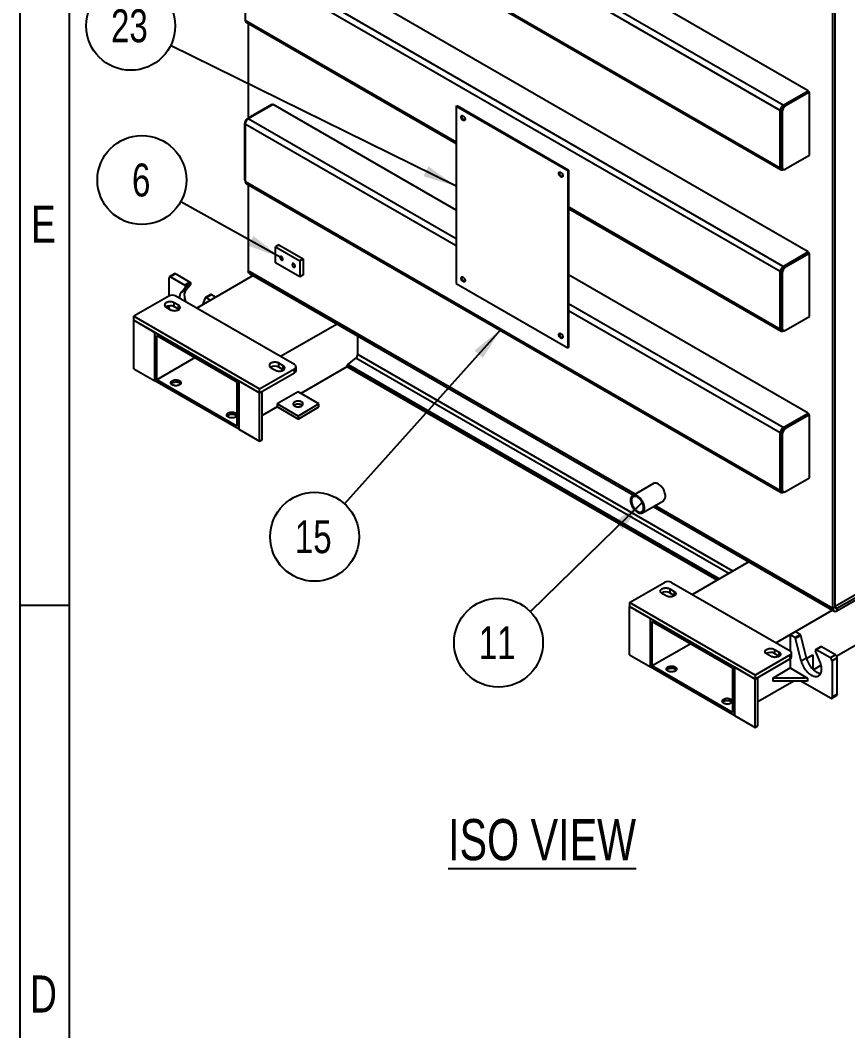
# Model space of a CAD drawing. Header units: inches. Extents: x 0 to 430, y 0 to 304.
# Drawn here: x 0 to 54.5, y 174.7 to 241.2 of the extents above; entities that cross this region are included whole.
import ezdxf

# ---------------------------------------------------------------- set-up
doc = ezdxf.new("R2010")
doc.units = ezdxf.units.IN
doc.header["$LTSCALE"] = 26
doc.header["$MEASUREMENT"] = 0
doc.layers.add('FORMAT', color=7, linetype='Continuous')
doc.styles.add('SLDTEXTSTYLE0', font='TXT', dxfattribs={"width": 0.75})
doc.dimstyles.new('SLDDIMSTYLE5', dxfattribs={"dimtxt": 0.18, "dimasz": 2.208984, "dimexe": 0, "dimexo": 0.0625, "dimgap": 0, "dimtad": 0, "dimtih": 1, "dimtoh": 1, "dimdec": 0, "dimrnd": 1e-09, "dimzin": 0, "dimdsep": 46, "dimtxsty": 'Standard', "dimsah": 1, "dimcen": 0.09, "dimadec": 0, "dimazin": 0, "dimtfac": 2.208984, "dimtdec": 0, "dimtofl": 0, "dimtmove": 0, "dimatfit": 3, "dimfxl": 0, "dimfrac": 2, "dimtolj": 1, "dimtzin": 0, "dimarcsym": 0})

# ---------------------------------------------------------------- blocks, each defined once
blk = doc.blocks.new('Drawing View43')
at = {"color": 7, "linetype": 'Continuous', "lineweight": 25}
for p, q in [((-4.666, 12.228), (-39.884, 32.559)), ((-6.504, 10.934), (-41.722, 31.265)), ((-6.303, 11.283), (-41.521, 31.614)), ((-41.722, 27.484), (-6.504, 7.153)), ((-41.663, 27.354), (-6.445, 7.022)), ((-3.028, -21.856), (-3.028, 25.281)), ((-2.885, -21.773), (-2.885, 25.364)), ((-4.666, 1.613), (-39.884, 21.944)), ((-6.504, 0.319), (-41.722, 20.65)), ((-41.722, 20.65), (-41.722, 16.869)), ((-6.303, 0.668), (-41.521, 20.999)), ((-41.722, 16.869), (-27.838, 8.854)), ((-41.663, 16.739), (-27.838, 8.757)), ((-41.521, 16.656), (-41.521, 10.433)), ((-6.303, 11.283), (-4.666, 12.228)), ((-4.666, 12.178), (-6.231, 11.274)), ((-4.579, 12.128), (-6.145, 11.225)), ((-4.666, 12.228), (-4.666, 12.178)), ((-4.579, 12.128), (-4.666, 12.178)), ((-4.579, 7.982), (-4.579, 12.128)), ((-39.97, 11.329), (-41.536, 10.425)), ((-39.884, 11.329), (-41.521, 10.384)), ((-39.927, 11.304), (-39.97, 11.329)), ((-27.838, 4.375), (-39.884, 11.329)), ((-27.838, 11.22), (-27.79, 11.247)), ((-27.838, 11.22), (-27.838, -0.457)), ((-27.838, 11.22), (-20.484, 6.974)), ((-27.79, 11.247), (-20.436, 7.002)), ((-6.449, 10.966), (-6.504, 10.934)), ((-6.504, 7.153), (-6.504, 10.934)), ((-6.375, 10.826), (-6.461, 10.876)), ((-6.461, 10.876), (-6.461, 7.26)), ((-6.375, 10.826), (-6.375, 7.211)), ((-6.303, 11.22), (-6.303, 11.283)), ((-6.145, 11.225), (-6.231, 11.274)), ((-41.765, 10.027), (-41.765, 6.411)), ((-41.722, 10.002), (-41.765, 10.027)), ((-41.722, 10.035), (-41.722, 6.254)), ((-27.838, 2.02), (-41.722, 10.035)), ((-41.493, 10.4), (-41.536, 10.425)), ((-27.838, 2.485), (-41.521, 10.384)), ((-6.145, 7.078), (-4.579, 7.982)), ((-20.436, 7.002), (-20.484, 6.974)), ((-20.484, 6.974), (-20.484, -4.702)), ((-20.436, 7.002), (-20.436, -4.674)), ((-6.449, 7.184), (-6.504, 7.153)), ((-6.375, 7.211), (-6.461, 7.26)), ((-6.394, 7.112), (-6.307, 7.062)), ((-6.303, 7.059), (-6.303, 7.037)), ((-6.279, 7.05), (-6.303, 7.037)), ((-41.722, 6.386), (-41.765, 6.411)), ((-41.722, 6.254), (-6.504, -14.077)), ((-41.663, 6.124), (-6.445, -14.208)), ((-41.521, 6.041), (-41.521, 0.365)), ((-20.436, 4.581), (-6.504, -3.462)), ((-20.436, 4.484), (-6.445, -3.593)), ((-39.51, 2.09), (-39.74, 1.958)), ((-39.51, 2.09), (-37.902, 1.162)), ((-39.74, 1.958), (-38.132, 1.029)), ((-39.74, 0.896), (-39.74, 1.958)), ((-6.303, 0.668), (-4.666, 1.613)), ((-4.666, 1.563), (-6.231, 0.659)), ((-4.579, 1.513), (-6.145, 0.609)), ((-4.666, 1.613), (-4.666, 1.563)), ((-4.579, 1.513), (-4.666, 1.563)), ((-4.579, -2.633), (-4.579, 1.513)), ((-38.132, -0.032), (-39.74, 0.896)), ((-37.902, 1.162), (-38.132, 1.029)), ((-38.132, 1.029), (-38.132, -0.032)), ((-37.902, 1.162), (-37.902, 0.1)), ((-6.303, 0.604), (-6.303, 0.668)), ((-46.371, 0.174), (-46.716, -0.025)), ((-46.29, 0.166), (-46.635, -0.033)), ((-46.29, 0.166), (-45.361, -0.37)), ((-41.197, 0.055), (-44.911, -2.089)), ((-16.059, -14.333), (-41.521, 0.365)), ((-41.446, 0.198), (-16.166, -14.395)), ((-37.902, 0.1), (-38.132, -0.032)), ((-4.666, -9.002), (-20.436, 0.102)), ((-6.449, 0.351), (-6.504, 0.319)), ((-6.504, -3.462), (-6.504, 0.319)), ((-6.375, 0.211), (-6.461, 0.261)), ((-6.461, 0.261), (-6.461, -3.355)), ((-6.375, 0.211), (-6.375, -3.404)), ((-6.145, 0.609), (-6.231, 0.659)), ((-46.749, -0.099), (-46.749, -1.293)), ((-46.635, -0.033), (-45.705, -0.569)), ((-45.361, -0.37), (-45.705, -0.569)), ((-45.312, -0.5), (-45.657, -0.699)), ((-45.606, -0.86), (-45.312, -0.5)), ((-27.838, -0.457), (-20.484, -4.702)), ((-46.749, -1.293), (-49.048, -2.62)), ((-38.476, -5.804), (-46.29, -1.293)), ((-45.951, -1.059), (-45.657, -0.699)), ((-45.606, -0.86), (-45.951, -1.059)), ((-43.991, -1.18), (-44.336, -1.379)), ((-44.295, -1.383), (-43.95, -1.184)), ((-43.95, -1.184), (-43.647, -1.359)), ((-46.749, -1.934), (-46.749, -2.122)), ((-46.117, -1.89), (-46.405, -1.724)), ((-46.405, -1.99), (-46.405, -1.724)), ((-46.117, -2.155), (-46.405, -1.99)), ((-46.117, -2.155), (-46.117, -1.89)), ((-44.509, -1.857), (-44.35, -1.397)), ((-44.295, -1.383), (-43.992, -1.558)), ((-43.647, -1.359), (-43.992, -1.558)), ((-6.303, -9.948), (-20.436, -1.789)), ((-49.048, -2.885), (-49.048, -2.62)), ((-49.048, -2.62), (-40.774, -7.396)), ((-46.922, -2.023), (-46.635, -2.188)), ((-46.092, -2.172), (-46.117, -2.155)), ((-6.504, -10.296), (-20.436, -2.253)), ((-6.145, -3.537), (-4.579, -2.633)), ((-49.048, -2.885), (-40.774, -7.661)), ((-49.048, -2.885), (-47.669, -3.681)), ((-49.048, -6.07), (-49.048, -2.885)), ((-35.682, -3.129), (-39.395, -5.273)), ((-47.669, -3.681), (-42.153, -6.865)), ((-47.669, -6.866), (-47.669, -3.681)), ((-47.669, -6.866), (-47.669, -3.681)), ((-47.554, -3.88), (-42.268, -6.931)), ((-47.554, -6.799), (-47.554, -3.88)), ((-34.316, -5.127), (-34.316, -3.918)), ((-6.449, -3.431), (-6.504, -3.462)), ((-6.375, -3.404), (-6.461, -3.355)), ((-6.394, -3.503), (-6.307, -3.553)), ((-6.303, -3.556), (-6.303, -3.578)), ((-6.279, -3.565), (-6.303, -3.578)), ((33.253, -4.195), (-2.774, -24.994)), ((-9.611, -19.388), (-34.316, -5.127)), ((-20.436, -4.674), (-20.484, -4.702)), ((-45.025, -5.34), (-47.554, -6.799)), ((-39.223, -5.87), (-39.51, -5.704)), ((-39.51, -5.969), (-39.51, -5.704)), ((-39.223, -6.135), (-39.51, -5.969)), ((-39.223, -6.135), (-39.223, -5.87)), ((-38.381, -6.202), (-38.381, -5.936)), ((-35.029, -5.937), (-38.074, -7.695)), ((-35.029, -5.937), (-35.029, -5.887)), ((-10.627, -19.975), (-35.029, -5.887)), ((-10.67, -19.999), (-35.029, -5.937)), ((-34.975, -5.783), (-34.442, -5.373)), ((-10.51, -19.907), (-34.975, -5.783)), ((-9.888, -19.548), (-34.442, -5.373)), ((-49.048, -6.07), (-47.669, -6.866)), ((-40.774, -7.396), (-38.476, -6.069)), ((-40.774, -7.661), (-38.476, -6.334)), ((-40.028, -6.003), (-39.74, -6.168)), ((-39.197, -6.152), (-39.223, -6.135)), ((-38.476, -6.334), (-38.476, -6.069)), ((-42.153, -10.05), (-47.669, -6.866)), ((-42.268, -9.85), (-47.554, -6.799)), ((-42.268, -6.931), (-42.268, -9.85)), ((-42.153, -6.865), (-42.153, -10.05)), ((-42.153, -10.05), (-42.153, -6.865)), ((-42.153, -6.865), (-40.774, -7.661)), ((-40.774, -7.661), (-40.774, -7.396)), ((-40.774, -7.661), (-40.602, -7.561)), ((-40.774, -10.846), (-40.774, -7.661)), ((-40.602, -10.746), (-40.602, -7.561)), ((-38.246, -7.595), (-39.625, -8.391)), ((-36.868, -8.391), (-38.246, -7.595)), ((-39.625, -8.59), (-40.602, -9.154)), ((-38.246, -9.187), (-39.625, -8.391)), ((-39.625, -8.391), (-39.625, -8.59)), ((-38.246, -9.386), (-39.625, -8.59)), ((-36.868, -8.391), (-38.246, -9.187)), ((-38.246, -9.386), (-36.868, -8.59)), ((-36.868, -8.59), (-36.868, -8.391)), ((-38.246, -9.187), (-38.246, -9.386)), ((-6.303, -9.948), (-4.666, -9.002)), ((-4.666, -9.052), (-6.231, -9.956)), ((-4.579, -9.102), (-6.145, -10.006)), ((-4.666, -9.002), (-4.666, -9.052)), ((-4.579, -9.102), (-4.666, -9.052)), ((-4.579, -13.248), (-4.579, -9.102)), ((-6.303, -10.011), (-6.303, -9.948)), ((-6.145, -10.006), (-6.231, -9.956)), ((-2.885, -21.707), (18.143, -9.568)), ((-2.77, -21.84), (18.746, -9.419)), ((-2.77, -22.006), (18.746, -9.585)), ((-42.153, -10.05), (-40.774, -10.846)), ((-6.449, -10.264), (-6.504, -10.296)), ((-6.504, -14.077), (-6.504, -10.296)), ((-6.375, -10.404), (-6.461, -10.354)), ((-6.461, -10.354), (-6.461, -13.97)), ((-6.375, -10.404), (-6.375, -14.019)), ((-40.774, -10.846), (-40.602, -10.746)), ((-6.145, -14.152), (-4.579, -13.248)), ((-14.844, -13.632), (-16.222, -14.428)), ((-6.449, -14.046), (-6.504, -14.077)), ((-6.375, -14.019), (-6.461, -13.97)), ((-6.394, -14.118), (-6.307, -14.168)), ((-6.303, -14.171), (-6.303, -14.194)), ((-6.279, -14.18), (-6.303, -14.194)), ((-15.573, -15.554), (-14.194, -14.758)), ((-14.866, -15.146), (-2.952, -22.024)), ((-3.028, -21.856), (-14.759, -15.084)), ((-8.564, -18.784), (-12.278, -20.928)), ((-16.415, -21.458), (-14.116, -20.132)), ((-13.772, -20.563), (-13.484, -20.729)), ((-13.772, -20.563), (-13.772, -20.828)), ((-13.657, -20.132), (-5.843, -24.642)), ((-14.002, -21.027), (-14.289, -20.861)), ((-13.772, -20.828), (-13.484, -20.994)), ((-13.484, -20.729), (-13.484, -20.994)), ((-13.484, -20.994), (-13.459, -21.011)), ((-16.415, -21.458), (-16.415, -21.724)), ((-8.141, -26.234), (-16.415, -21.458)), ((-8.141, -26.5), (-16.415, -21.724)), ((-16.415, -21.724), (-15.036, -22.52)), ((-16.415, -24.908), (-16.415, -21.724)), ((-2.885, -21.773), (-3.028, -21.856)), ((-2.77, -21.84), (-2.885, -21.773)), ((-2.77, -21.84), (-2.77, -22.006)), ((-15.036, -25.704), (-15.036, -22.52)), ((-15.036, -22.52), (-9.52, -25.704)), ((-15.036, -25.704), (-15.036, -22.52)), ((-3.049, -21.968), (-6.763, -24.112)), ((-14.921, -22.719), (-9.635, -25.77)), ((-14.921, -25.638), (-14.921, -22.719)), ((-5.499, -23.382), (-5.843, -23.581)), ((-5.843, -23.581), (-5.843, -24.642)), ((-5.54, -23.756), (-5.843, -23.581)), ((-5.54, -23.756), (-5.195, -23.557)), ((-5.195, -23.557), (-5.499, -23.382)), ((-5.141, -23.634), (-5.485, -23.833)), ((-5.118, -25.313), (-5.485, -23.833)), ((-4.774, -25.114), (-5.141, -23.634)), ((-12.392, -24.178), (-14.921, -25.638)), ((-6.877, -24.543), (-6.59, -24.709)), ((-6.877, -24.543), (-6.877, -24.808)), ((-3.826, -24.367), (-4.17, -24.566)), ((-3.785, -24.371), (-4.13, -24.57)), ((-3.201, -25.107), (-4.13, -24.57)), ((-2.856, -24.908), (-3.785, -24.371)), ((-16.415, -24.908), (-15.036, -25.704)), ((-5.843, -24.908), (-8.141, -26.234)), ((-5.843, -25.173), (-8.141, -26.5)), ((-7.107, -25.007), (-7.395, -24.841)), ((-6.877, -24.808), (-6.59, -24.974)), ((-6.59, -24.709), (-6.59, -24.974)), ((-6.59, -24.974), (-6.564, -24.991)), ((-5.843, -25.173), (-5.843, -24.908)), ((-5.843, -25.173), (-5.843, -25.77)), ((-5.748, -25.04), (-5.748, -24.775)), ((-4.774, -25.114), (-5.118, -25.313)), ((-4.765, -25.148), (-4.35, -24.908)), ((-4.35, -24.908), (-4.35, -25.857)), ((-3.884, -25.344), (-4.178, -24.644)), ((-2.856, -24.908), (-3.201, -25.107)), ((-2.741, -25.107), (-3.086, -25.306)), ((-2.741, -27.495), (-2.741, -25.107)), ((-9.52, -28.888), (-15.036, -25.704)), ((-9.635, -28.689), (-14.921, -25.638)), ((-9.635, -25.77), (-9.635, -28.689)), ((-9.52, -25.704), (-9.52, -28.888)), ((-9.52, -25.704), (-8.141, -26.5)), ((-9.52, -28.888), (-9.52, -25.704)), ((-6.992, -26.434), (-5.843, -25.77)), ((-5.843, -25.77), (-4.694, -26.434)), ((-3.805, -25.589), (-4.32, -25.886)), ((-3.086, -25.306), (-3.086, -27.694)), ((-8.141, -26.234), (-8.141, -26.5)), ((-8.141, -26.5), (-7.969, -26.4)), ((-8.141, -29.684), (-8.141, -26.5)), ((-7.969, -29.585), (-7.969, -26.4)), ((-4.694, -26.434), (-6.992, -26.434)), ((-6.992, -26.434), (-6.992, -26.633)), ((-4.694, -26.434), (-4.694, -26.633)), ((-5.613, -26.633), (-7.969, -27.993)), ((-4.694, -26.633), (-6.992, -26.633)), ((-3.201, -27.76), (-5.154, -26.633)), ((-3.119, -27.768), (-2.775, -27.569)), ((-2.741, -27.495), (-3.086, -27.694)), ((-9.52, -28.888), (-8.141, -29.684)), ((-8.141, -29.684), (-7.969, -29.585))]:
    blk.add_line(p, q, dxfattribs=at)
at = {"color": 7, "linetype": 'Continuous', "lineweight": 25, "flags": 128}
for points in [[(-27.379, 10.572), (-27.35, 10.552), (-27.323, 10.525), (-27.298, 10.493), (-27.278, 10.458), (-27.263, 10.421), (-27.253, 10.384), (-27.25, 10.349), (-27.253, 10.318), (-27.263, 10.292), (-27.278, 10.273), (-27.298, 10.261), (-27.323, 10.257), (-27.35, 10.262), (-27.379, 10.275), (-27.407, 10.295), (-27.434, 10.322), (-27.459, 10.354), (-27.479, 10.389), (-27.495, 10.426), (-27.504, 10.463), (-27.507, 10.498), (-27.504, 10.529), (-27.495, 10.555), (-27.479, 10.574), (-27.459, 10.586), (-27.434, 10.59), (-27.407, 10.585), (-27.379, 10.572)], [(-27.267, 10.285), (-27.275, 10.285), (-27.302, 10.29), (-27.331, 10.303), (-27.359, 10.323), (-27.386, 10.35), (-27.411, 10.381), (-27.431, 10.417), (-27.446, 10.454), (-27.456, 10.491), (-27.459, 10.526), (-27.456, 10.557), (-27.446, 10.583), (-27.442, 10.589)], [(-20.944, 6.858), (-20.915, 6.837), (-20.888, 6.811), (-20.864, 6.779), (-20.843, 6.743), (-20.828, 6.706), (-20.818, 6.67), (-20.815, 6.635), (-20.818, 6.603), (-20.828, 6.577), (-20.843, 6.558), (-20.864, 6.546), (-20.888, 6.543), (-20.915, 6.547), (-20.944, 6.56), (-20.973, 6.581), (-21, 6.607), (-21.024, 6.639), (-21.045, 6.674), (-21.06, 6.711), (-21.069, 6.748), (-21.073, 6.783), (-21.069, 6.814), (-21.06, 6.84), (-21.045, 6.86), (-21.024, 6.871), (-21, 6.875), (-20.973, 6.87), (-20.944, 6.858)], [(-20.832, 6.571), (-20.84, 6.571), (-20.867, 6.575), (-20.896, 6.588), (-20.924, 6.608), (-20.952, 6.635), (-20.976, 6.667), (-20.996, 6.702), (-21.012, 6.739), (-21.021, 6.776), (-21.025, 6.811), (-21.021, 6.842), (-21.012, 6.868), (-21.008, 6.875)], [(-6.504, 7.153), (-6.5, 7.11), (-6.489, 7.073), (-6.47, 7.043), (-6.445, 7.022), (-6.415, 7.011), (-6.38, 7.01), (-6.342, 7.018), (-6.303, 7.037)], [(-6.375, 7.211), (-6.371, 7.167), (-6.361, 7.128), (-6.344, 7.096), (-6.321, 7.071), (-6.293, 7.055), (-6.26, 7.047), (-6.224, 7.049), (-6.185, 7.059), (-6.145, 7.078)], [(-39.435, 1.251), (-39.432, 1.22), (-39.422, 1.187), (-39.407, 1.155), (-39.387, 1.126), (-39.363, 1.101), (-39.338, 1.083), (-39.313, 1.072), (-39.29, 1.07), (-39.27, 1.076), (-39.254, 1.09), (-39.244, 1.112), (-39.241, 1.139), (-39.244, 1.17), (-39.254, 1.202), (-39.27, 1.235), (-39.29, 1.264), (-39.313, 1.289), (-39.338, 1.307), (-39.363, 1.318), (-39.387, 1.32), (-39.407, 1.314), (-39.422, 1.299), (-39.432, 1.278), (-39.435, 1.251)], [(-38.631, 0.787), (-38.627, 0.756), (-38.618, 0.723), (-38.602, 0.691), (-38.582, 0.662), (-38.559, 0.637), (-38.534, 0.619), (-38.509, 0.608), (-38.485, 0.606), (-38.465, 0.612), (-38.45, 0.626), (-38.44, 0.648), (-38.437, 0.675), (-38.44, 0.705), (-38.45, 0.738), (-38.465, 0.77), (-38.485, 0.8), (-38.509, 0.824), (-38.534, 0.843), (-38.559, 0.853), (-38.582, 0.856), (-38.602, 0.849), (-38.618, 0.835), (-38.627, 0.814), (-38.631, 0.787)], [(-41.446, 0.198), (-41.446, 0.198), (-41.472, 0.218), (-41.493, 0.246), (-41.509, 0.28), (-41.518, 0.321), (-41.521, 0.365)], [(-27.379, -0.043), (-27.35, -0.063), (-27.323, -0.09), (-27.298, -0.122), (-27.278, -0.157), (-27.263, -0.194), (-27.253, -0.231), (-27.25, -0.266), (-27.253, -0.297), (-27.263, -0.323), (-27.278, -0.342), (-27.298, -0.354), (-27.323, -0.358), (-27.35, -0.353), (-27.379, -0.34), (-27.407, -0.32), (-27.434, -0.293), (-27.459, -0.261), (-27.479, -0.226), (-27.495, -0.189), (-27.504, -0.152), (-27.507, -0.117), (-27.504, -0.086), (-27.495, -0.06), (-27.479, -0.041), (-27.459, -0.029), (-27.434, -0.025), (-27.407, -0.03), (-27.379, -0.043)], [(-27.267, -0.33), (-27.275, -0.33), (-27.302, -0.325), (-27.331, -0.312), (-27.359, -0.292), (-27.386, -0.265), (-27.411, -0.234), (-27.431, -0.198), (-27.446, -0.161), (-27.456, -0.124), (-27.459, -0.089), (-27.456, -0.058), (-27.446, -0.032), (-27.442, -0.026)], [(-45.623, -1.678), (-45.632, -1.653), (-45.661, -1.567), (-45.684, -1.481), (-45.701, -1.397), (-45.711, -1.315), (-45.715, -1.236), (-45.713, -1.16), (-45.704, -1.089), (-45.689, -1.023), (-45.667, -0.962), (-45.64, -0.908), (-45.606, -0.86)], [(-46.405, -1.724), (-46.448, -1.703), (-46.497, -1.685), (-46.55, -1.673), (-46.606, -1.665), (-46.663, -1.662), (-46.72, -1.665), (-46.776, -1.673), (-46.829, -1.685), (-46.878, -1.703), (-46.922, -1.724), (-46.959, -1.749), (-46.989, -1.778), (-47.011, -1.808), (-47.024, -1.84), (-47.029, -1.873), (-47.024, -1.906), (-47.011, -1.939), (-46.989, -1.969), (-46.959, -1.997), (-46.922, -2.023)], [(-46.635, -2.188), (-46.591, -2.21), (-46.542, -2.227), (-46.489, -2.24), (-46.433, -2.248), (-46.376, -2.25), (-46.319, -2.248), (-46.263, -2.24), (-46.21, -2.227), (-46.161, -2.21), (-46.117, -2.188), (-46.08, -2.163), (-46.05, -2.135), (-46.028, -2.104), (-46.015, -2.072), (-46.01, -2.039), (-46.015, -2.006), (-46.028, -1.974), (-46.05, -1.943), (-46.08, -1.915), (-46.117, -1.89)], [(-44.295, -1.383), (-44.304, -1.379), (-44.313, -1.376), (-44.321, -1.375), (-44.329, -1.376), (-44.335, -1.379), (-44.341, -1.384), (-44.346, -1.39), (-44.35, -1.397)], [(-20.944, -3.758), (-20.915, -3.778), (-20.888, -3.804), (-20.864, -3.836), (-20.843, -3.872), (-20.828, -3.909), (-20.818, -3.945), (-20.815, -3.98), (-20.818, -4.012), (-20.828, -4.038), (-20.843, -4.057), (-20.864, -4.069), (-20.888, -4.072), (-20.915, -4.068), (-20.944, -4.055), (-20.973, -4.034), (-21, -4.008), (-21.024, -3.976), (-21.045, -3.941), (-21.06, -3.904), (-21.069, -3.867), (-21.073, -3.832), (-21.069, -3.801), (-21.06, -3.775), (-21.045, -3.755), (-21.024, -3.744), (-21, -3.74), (-20.973, -3.745), (-20.944, -3.758)], [(-20.832, -4.044), (-20.84, -4.044), (-20.867, -4.04), (-20.896, -4.027), (-20.924, -4.007), (-20.952, -3.98), (-20.976, -3.948), (-20.996, -3.913), (-21.012, -3.876), (-21.021, -3.839), (-21.025, -3.804), (-21.021, -3.773), (-21.012, -3.747), (-21.008, -3.74)], [(-6.504, -3.462), (-6.5, -3.505), (-6.489, -3.542), (-6.47, -3.572), (-6.445, -3.593), (-6.415, -3.604), (-6.38, -3.605), (-6.342, -3.597), (-6.303, -3.578)], [(-6.375, -3.404), (-6.371, -3.448), (-6.361, -3.487), (-6.344, -3.519), (-6.321, -3.544), (-6.293, -3.56), (-6.26, -3.568), (-6.224, -3.566), (-6.185, -3.556), (-6.145, -3.537)], [(-39.51, -5.704), (-39.554, -5.683), (-39.603, -5.665), (-39.656, -5.653), (-39.712, -5.645), (-39.769, -5.642), (-39.826, -5.645), (-39.882, -5.653), (-39.935, -5.665), (-39.984, -5.683), (-40.028, -5.704), (-40.065, -5.729), (-40.095, -5.758), (-40.117, -5.788), (-40.13, -5.82), (-40.135, -5.853), (-40.13, -5.886), (-40.117, -5.919), (-40.095, -5.949), (-40.065, -5.977), (-40.028, -6.003)], [(-39.74, -6.168), (-39.697, -6.19), (-39.648, -6.207), (-39.595, -6.22), (-39.539, -6.228), (-39.482, -6.23), (-39.425, -6.228), (-39.369, -6.22), (-39.316, -6.207), (-39.267, -6.19), (-39.223, -6.168), (-39.186, -6.143), (-39.156, -6.115), (-39.134, -6.084), (-39.121, -6.052), (-39.116, -6.019), (-39.121, -5.986), (-39.134, -5.954), (-39.156, -5.923), (-39.186, -5.895), (-39.223, -5.87)], [(-38.476, -6.069), (-38.44, -6.044), (-38.412, -6.016), (-38.392, -5.985), (-38.382, -5.953), (-38.382, -5.92), (-38.392, -5.888), (-38.412, -5.857), (-38.44, -5.829), (-38.476, -5.804)], [(-46.527, -6.861), (-46.485, -6.841), (-46.437, -6.824), (-46.385, -6.813), (-46.331, -6.806), (-46.276, -6.805), (-46.221, -6.809), (-46.168, -6.818), (-46.118, -6.832), (-46.073, -6.851), (-46.034, -6.873), (-46.002, -6.899), (-45.978, -6.928), (-45.962, -6.958), (-45.955, -6.99), (-45.957, -7.022), (-45.969, -7.053), (-45.989, -7.083), (-46.017, -7.111), (-46.053, -7.135), (-46.095, -7.156), (-46.143, -7.172), (-46.194, -7.184), (-46.248, -7.19), (-46.304, -7.191), (-46.359, -7.188), (-46.412, -7.178), (-46.461, -7.164), (-46.506, -7.146), (-46.546, -7.123), (-46.578, -7.097), (-46.602, -7.068), (-46.618, -7.038), (-46.625, -7.006), (-46.622, -6.974), (-46.611, -6.943), (-46.591, -6.913), (-46.563, -6.886), (-46.527, -6.861)], [(-46.527, -6.994), (-46.485, -6.973), (-46.437, -6.957), (-46.385, -6.945), (-46.331, -6.939), (-46.276, -6.938), (-46.221, -6.941), (-46.168, -6.951), (-46.118, -6.965), (-46.073, -6.983), (-46.034, -7.006), (-46.002, -7.032), (-45.978, -7.061), (-45.975, -7.065)], [(-38.476, -8.524), (-38.434, -8.544), (-38.387, -8.56), (-38.335, -8.572), (-38.281, -8.578), (-38.226, -8.578), (-38.171, -8.574), (-38.119, -8.564), (-38.07, -8.549), (-38.027, -8.529), (-37.989, -8.506), (-37.959, -8.479), (-37.938, -8.45), (-37.925, -8.419), (-37.922, -8.387), (-37.927, -8.356), (-37.942, -8.325), (-37.966, -8.296), (-37.998, -8.27), (-38.037, -8.248), (-38.082, -8.229), (-38.132, -8.216), (-38.185, -8.207), (-38.24, -8.204), (-38.295, -8.206), (-38.348, -8.213), (-38.399, -8.225), (-38.445, -8.243), (-38.486, -8.264), (-38.52, -8.289), (-38.545, -8.318), (-38.563, -8.348), (-38.571, -8.379), (-38.57, -8.411), (-38.559, -8.442), (-38.54, -8.472), (-38.512, -8.499), (-38.476, -8.524)], [(-38.476, -8.458), (-38.512, -8.482), (-38.522, -8.491)], [(-37.971, -8.491), (-37.989, -8.475), (-38.027, -8.452), (-38.07, -8.433), (-38.119, -8.418), (-38.171, -8.408), (-38.226, -8.403), (-38.281, -8.404), (-38.335, -8.41), (-38.387, -8.421), (-38.434, -8.437), (-38.476, -8.458)], [(-42.85, -8.984), (-42.808, -8.963), (-42.76, -8.947), (-42.709, -8.935), (-42.654, -8.929), (-42.599, -8.928), (-42.544, -8.931), (-42.491, -8.941), (-42.441, -8.955), (-42.396, -8.973), (-42.357, -8.996), (-42.325, -9.022), (-42.301, -9.05), (-42.285, -9.081), (-42.278, -9.113), (-42.28, -9.145), (-42.292, -9.176), (-42.312, -9.206), (-42.34, -9.233), (-42.376, -9.258), (-42.418, -9.278), (-42.466, -9.295), (-42.517, -9.306), (-42.571, -9.313), (-42.627, -9.314), (-42.682, -9.31), (-42.735, -9.301), (-42.784, -9.287), (-42.829, -9.268), (-42.869, -9.246), (-42.901, -9.22), (-42.925, -9.191), (-42.941, -9.161), (-42.948, -9.129), (-42.945, -9.097), (-42.934, -9.066), (-42.914, -9.036), (-42.886, -9.008), (-42.85, -8.984)], [(-42.85, -9.117), (-42.808, -9.096), (-42.76, -9.08), (-42.709, -9.068), (-42.654, -9.062), (-42.599, -9.06), (-42.544, -9.064), (-42.491, -9.073), (-42.441, -9.087), (-42.396, -9.106), (-42.357, -9.128), (-42.325, -9.154), (-42.301, -9.183), (-42.298, -9.187)], [(-14.059, -14.46), (-14.062, -14.395), (-14.072, -14.328), (-14.088, -14.259), (-14.11, -14.188), (-14.137, -14.118), (-14.17, -14.049), (-14.208, -13.982), (-14.251, -13.918), (-14.297, -13.858), (-14.346, -13.802), (-14.397, -13.753), (-14.451, -13.709), (-14.505, -13.672), (-14.559, -13.642), (-14.613, -13.621), (-14.666, -13.607), (-14.716, -13.601), (-14.764, -13.604), (-14.808, -13.615), (-14.844, -13.632)], [(-14.059, -14.46), (-14.062, -14.395), (-14.072, -14.328), (-14.088, -14.259), (-14.11, -14.188), (-14.137, -14.118), (-14.17, -14.049), (-14.208, -13.982), (-14.251, -13.918), (-14.297, -13.858), (-14.346, -13.802), (-14.397, -13.753), (-14.451, -13.709), (-14.505, -13.672), (-14.559, -13.642), (-14.613, -13.621), (-14.666, -13.607), (-14.716, -13.601), (-14.764, -13.604), (-14.808, -13.615), (-14.844, -13.632)], [(-15.438, -15.256), (-15.441, -15.191), (-15.451, -15.124), (-15.467, -15.055), (-15.489, -14.984), (-15.516, -14.914), (-15.549, -14.845), (-15.587, -14.778), (-15.63, -14.714), (-15.676, -14.654), (-15.725, -14.598), (-15.776, -14.549), (-15.83, -14.505), (-15.884, -14.468), (-15.938, -14.438), (-15.992, -14.417), (-16.045, -14.403), (-16.095, -14.397), (-16.143, -14.4), (-16.187, -14.411), (-16.227, -14.431), (-16.263, -14.458), (-16.293, -14.492), (-16.318, -14.534), (-16.337, -14.582), (-16.35, -14.636), (-16.356, -14.694), (-16.356, -14.757), (-16.35, -14.823), (-16.337, -14.892), (-16.318, -14.962), (-16.293, -15.032), (-16.263, -15.102), (-16.227, -15.17), (-16.187, -15.236), (-16.143, -15.298), (-16.095, -15.356), (-16.045, -15.408), (-15.992, -15.455), (-15.938, -15.496), (-15.884, -15.529), (-15.83, -15.555), (-15.776, -15.573), (-15.725, -15.582), (-15.676, -15.583), (-15.63, -15.577), (-15.587, -15.561), (-15.549, -15.538), (-15.516, -15.507), (-15.489, -15.469), (-15.467, -15.424), (-15.451, -15.373), (-15.441, -15.317), (-15.438, -15.256)], [(-15.495, -15.223), (-15.498, -15.163), (-15.508, -15.1), (-15.524, -15.035), (-15.545, -14.97), (-15.572, -14.905), (-15.604, -14.842), (-15.641, -14.781), (-15.682, -14.723), (-15.726, -14.669), (-15.773, -14.621), (-15.822, -14.578), (-15.872, -14.542), (-15.923, -14.513), (-15.973, -14.491), (-16.022, -14.477), (-16.069, -14.472), (-16.113, -14.474), (-16.154, -14.485), (-16.191, -14.503), (-16.223, -14.53), (-16.25, -14.563), (-16.271, -14.604), (-16.287, -14.65), (-16.296, -14.702), (-16.3, -14.758), (-16.296, -14.818), (-16.287, -14.881), (-16.271, -14.946), (-16.25, -15.011), (-16.223, -15.076), (-16.191, -15.139), (-16.154, -15.2), (-16.113, -15.258), (-16.069, -15.312), (-16.022, -15.361), (-15.973, -15.403), (-15.923, -15.44), (-15.872, -15.469), (-15.822, -15.49), (-15.773, -15.504), (-15.726, -15.51), (-15.682, -15.507), (-15.641, -15.496), (-15.604, -15.478), (-15.572, -15.451), (-15.545, -15.418), (-15.524, -15.377), (-15.508, -15.331), (-15.498, -15.279), (-15.495, -15.223)], [(-14.194, -14.758), (-14.17, -14.742), (-14.137, -14.711), (-14.11, -14.673), (-14.088, -14.628), (-14.072, -14.577), (-14.062, -14.521), (-14.059, -14.46)], [(-14.194, -14.758), (-14.17, -14.742), (-14.137, -14.711), (-14.11, -14.673), (-14.088, -14.628), (-14.072, -14.577), (-14.062, -14.521), (-14.059, -14.46)], [(-6.504, -14.077), (-6.5, -14.12), (-6.489, -14.157), (-6.47, -14.187), (-6.445, -14.208), (-6.415, -14.219), (-6.38, -14.22), (-6.342, -14.212), (-6.303, -14.194)], [(-6.375, -14.019), (-6.371, -14.063), (-6.361, -14.102), (-6.344, -14.134), (-6.321, -14.159), (-6.293, -14.175), (-6.26, -14.183), (-6.224, -14.181), (-6.185, -14.171), (-6.145, -14.152)], [(-14.289, -20.861), (-14.326, -20.836), (-14.356, -20.808), (-14.378, -20.777), (-14.391, -20.745), (-14.396, -20.712), (-14.391, -20.679), (-14.378, -20.647), (-14.356, -20.616), (-14.326, -20.588), (-14.289, -20.563), (-14.245, -20.541), (-14.196, -20.524), (-14.143, -20.511), (-14.087, -20.504), (-14.03, -20.501), (-13.973, -20.504), (-13.917, -20.511), (-13.864, -20.524), (-13.815, -20.541), (-13.772, -20.563)], [(-13.484, -20.729), (-13.447, -20.754), (-13.417, -20.782), (-13.395, -20.813), (-13.382, -20.845), (-13.377, -20.878), (-13.382, -20.911), (-13.395, -20.943), (-13.417, -20.974), (-13.447, -21.002), (-13.484, -21.027), (-13.528, -21.049), (-13.577, -21.066), (-13.63, -21.079), (-13.686, -21.086), (-13.743, -21.089), (-13.8, -21.086), (-13.856, -21.079), (-13.909, -21.066), (-13.958, -21.049), (-14.002, -21.027)], [(-3.028, -21.856), (-3.025, -21.901), (-3.015, -21.941), (-3, -21.976), (-2.979, -22.003), (-2.952, -22.024), (-2.922, -22.036), (-2.887, -22.041), (-2.85, -22.037), (-2.81, -22.025), (-2.77, -22.006)], [(-7.395, -24.841), (-7.432, -24.816), (-7.462, -24.788), (-7.484, -24.757), (-7.497, -24.725), (-7.502, -24.692), (-7.497, -24.659), (-7.484, -24.627), (-7.462, -24.596), (-7.432, -24.568), (-7.395, -24.543), (-7.351, -24.521), (-7.302, -24.504), (-7.249, -24.491), (-7.193, -24.484), (-7.136, -24.481), (-7.079, -24.484), (-7.023, -24.491), (-6.97, -24.504), (-6.921, -24.521), (-6.877, -24.543)], [(-4.13, -24.57), (-4.145, -24.564), (-4.159, -24.563), (-4.171, -24.567), (-4.18, -24.576), (-4.186, -24.589), (-4.187, -24.606), (-4.184, -24.625), (-4.178, -24.644)], [(-6.59, -24.709), (-6.553, -24.734), (-6.523, -24.762), (-6.501, -24.793), (-6.488, -24.825), (-6.483, -24.858), (-6.488, -24.891), (-6.501, -24.923), (-6.523, -24.954), (-6.553, -24.982), (-6.59, -25.007), (-6.634, -25.029), (-6.683, -25.046), (-6.736, -25.059), (-6.792, -25.066), (-6.849, -25.069), (-6.906, -25.066), (-6.962, -25.059), (-7.015, -25.046), (-7.064, -25.029), (-7.107, -25.007)], [(-5.843, -24.908), (-5.807, -24.883), (-5.779, -24.854), (-5.759, -24.823), (-5.749, -24.791), (-5.749, -24.759), (-5.759, -24.726), (-5.779, -24.696), (-5.807, -24.667), (-5.843, -24.642)], [(-4.774, -25.114), (-4.749, -25.2), (-4.719, -25.286), (-4.684, -25.372), (-4.643, -25.456), (-4.597, -25.539), (-4.546, -25.619), (-4.492, -25.695), (-4.434, -25.766), (-4.373, -25.833), (-4.31, -25.895), (-4.245, -25.95), (-4.179, -25.998), (-4.113, -26.04), (-4.046, -26.074), (-3.98, -26.1), (-3.915, -26.118), (-3.853, -26.128), (-3.836, -26.129)], [(-13.894, -25.7), (-13.852, -25.679), (-13.804, -25.663), (-13.752, -25.651), (-13.698, -25.645), (-13.643, -25.643), (-13.588, -25.647), (-13.535, -25.657), (-13.485, -25.671), (-13.44, -25.689), (-13.401, -25.712), (-13.369, -25.738), (-13.345, -25.766), (-13.329, -25.797), (-13.322, -25.829), (-13.324, -25.861), (-13.336, -25.892), (-13.356, -25.922), (-13.384, -25.949), (-13.42, -25.974), (-13.462, -25.994), (-13.51, -26.011), (-13.561, -26.022), (-13.615, -26.029), (-13.671, -26.03), (-13.726, -26.026), (-13.779, -26.017), (-13.828, -26.003), (-13.873, -25.984), (-13.913, -25.962), (-13.945, -25.936), (-13.969, -25.907), (-13.985, -25.876), (-13.992, -25.845), (-13.989, -25.813), (-13.978, -25.782), (-13.958, -25.752), (-13.93, -25.724), (-13.894, -25.7)], [(-13.972, -25.903), (-13.958, -25.884), (-13.93, -25.857), (-13.894, -25.833), (-13.852, -25.812), (-13.804, -25.796), (-13.752, -25.784), (-13.698, -25.777), (-13.643, -25.776), (-13.588, -25.78), (-13.535, -25.789), (-13.485, -25.803), (-13.44, -25.822), (-13.401, -25.844), (-13.369, -25.87), (-13.345, -25.899), (-13.342, -25.903)], [(-5.118, -25.313), (-5.094, -25.399), (-5.064, -25.485), (-5.028, -25.571), (-4.987, -25.655), (-4.941, -25.738), (-4.891, -25.818), (-4.837, -25.894), (-4.779, -25.965), (-4.718, -26.032), (-4.655, -26.094), (-4.59, -26.149), (-4.524, -26.197), (-4.457, -26.239), (-4.391, -26.273), (-4.325, -26.299), (-4.26, -26.317), (-4.197, -26.327), (-4.137, -26.328), (-4.08, -26.321), (-4.027, -26.306), (-3.977, -26.283), (-3.932, -26.252), (-3.892, -26.213), (-3.858, -26.167), (-3.829, -26.114), (-3.806, -26.055), (-3.789, -25.99), (-3.779, -25.92), (-3.775, -25.845), (-3.778, -25.767), (-3.786, -25.685), (-3.802, -25.601), (-3.823, -25.516), (-3.851, -25.43), (-3.884, -25.344)], [(-10.217, -27.823), (-10.175, -27.802), (-10.127, -27.786), (-10.076, -27.774), (-10.021, -27.767), (-9.966, -27.766), (-9.911, -27.77), (-9.858, -27.779), (-9.808, -27.793), (-9.763, -27.812), (-9.724, -27.834), (-9.692, -27.86), (-9.668, -27.889), (-9.652, -27.92), (-9.645, -27.951), (-9.647, -27.983), (-9.659, -28.015), (-9.679, -28.044), (-9.707, -28.072), (-9.743, -28.096), (-9.785, -28.117), (-9.833, -28.133), (-9.884, -28.145), (-9.938, -28.151), (-9.994, -28.153), (-10.049, -28.149), (-10.102, -28.14), (-10.151, -28.126), (-10.197, -28.107), (-10.236, -28.084), (-10.268, -28.058), (-10.292, -28.03), (-10.308, -27.999), (-10.315, -27.967), (-10.312, -27.936), (-10.301, -27.904), (-10.281, -27.874), (-10.253, -27.847), (-10.217, -27.823)], [(-10.295, -28.026), (-10.281, -28.007), (-10.253, -27.98), (-10.217, -27.955), (-10.175, -27.935), (-10.127, -27.918), (-10.076, -27.907), (-10.021, -27.9), (-9.966, -27.899), (-9.911, -27.903), (-9.858, -27.912), (-9.808, -27.926), (-9.763, -27.944), (-9.724, -27.967), (-9.692, -27.993), (-9.668, -28.022), (-9.665, -28.026)]]:
    blk.add_lwpolyline(points, dxfattribs=at)
at = {"color": 7, "linetype": 'Continuous', "lineweight": 25}
for centre, radius, start, end in [((-41.583, 16.853), 0.14, 173.70115, 234.98667), ((-6.067, 10.914), 0.437, 122.60548, 177.39452), ((-5.964, 10.855), 0.497, 122.4764, 177.5236), ((-5.878, 10.805), 0.497, 122.4764, 177.5236), ((-41.269, 10.006), 0.497, 122.4764, 177.5236), ((-41.286, 10.015), 0.437, 122.60548, 177.39452), ((-6.303, 7.242), 0.159, 173.46674, 235.22108), ((-41.585, 6.399), 0.181, 176.12123, 220.60009), ((-41.583, 6.238), 0.14, 173.70115, 234.98667), ((-6.067, 0.299), 0.437, 122.60548, 177.39452), ((-46.337, 0.1), 0.0817, 54.38242, 114.30712), ((-5.964, 0.24), 0.497, 122.4764, 177.5236), ((-5.878, 0.19), 0.497, 122.4764, 177.5236), ((-46.679, -0.088), 0.071, 50.79671, 189.21404), ((-45.755, -0.661), 0.105, 338.99306, 61.81016), ((-45.41, -0.462), 0.105, 338.99306, 61.81016), ((-46.52, -1.734), 0.497, 62.48054, 117.51946), ((-45.482, -1.398), 0.579, 144.16369, 182.71942), ((-43.974, -1.216), 0.0399, 53.59022, 115.09932), ((-46.662, -2.471), 0.546, 61.90855, 121.58622), ((-6.303, -3.373), 0.159, 173.46674, 235.22108), ((-34.65, -5.11), 0.335, 308.37006, 357.10022), ((-39.767, -6.451), 0.546, 61.90855, 121.58622), ((-34.887, -5.895), 0.142, 128.37006, 177.10022), ((-38.544, -6.186), 0.163, 294.33324, 354.34662), ((-46.424, -7.186), 0.218, 118.19566, 146.10899), ((-42.747, -9.309), 0.218, 118.19566, 146.10899), ((-6.067, -10.316), 0.437, 122.60548, 177.39452), ((-5.964, -10.375), 0.497, 122.4764, 177.5236), ((-5.878, -10.425), 0.497, 122.4764, 177.5236), ((-6.303, -13.988), 0.159, 173.46674, 235.22108), ((-13.887, -20.573), 0.497, 62.48054, 117.51946), ((-14.029, -21.314), 0.549, 62.11719, 121.37759), ((-2.814, -21.785), 0.071, 170.78596, 309.20329), ((-5.609, -23.863), 0.127, 13.64405, 57.08843), ((-5.264, -23.664), 0.127, 13.64405, 57.08843), ((-3.809, -24.404), 0.0406, 54.19183, 114.49771), ((-7.134, -25.294), 0.549, 62.11719, 121.37759), ((-5.911, -25.024), 0.163, 294.33324, 354.34662), ((-3.335, -25.317), 0.25, 2.60548, 57.39452), ((-2.99, -25.118), 0.25, 2.60548, 57.39452), ((-3.156, -27.705), 0.071, 230.79671, 9.21404), ((-2.821, -27.504), 0.0801, 305.01333, 6.29885)]:
    blk.add_arc(centre, radius, start, end, dxfattribs=at)
blk = doc.blocks.new('SW_NOTE_0_37')
at = {"layer": 'FORMAT', "color": 0}
blk.add_circle((-2.096, -2.044), 2.928, dxfattribs=at)
at = {"layer": 'FORMAT', "color": 0, "insert": (-2.184, -0.958), "char_height": 2.1667, "attachment_point": 2, "style": 'SLDTEXTSTYLE0'}
blk.add_mtext('11', dxfattribs=at)
blk = doc.blocks.new('SW_NOTE_0_38')
at = {"layer": 'FORMAT', "color": 0}
blk.add_circle((-1.957, -2.178), 2.928, dxfattribs=at)
at = {"layer": 'FORMAT', "color": 0, "insert": (-2.045, -1.091), "char_height": 2.1667, "attachment_point": 2, "style": 'SLDTEXTSTYLE0'}
blk.add_mtext('15', dxfattribs=at)
blk = doc.blocks.new('SW_NOTE_0_39')
at = {"layer": 'FORMAT', "color": 0}
blk.add_circle((-2.627, 1.294), 2.928, dxfattribs=at)
at = {"layer": 'FORMAT', "color": 0, "insert": (-2.714, 2.38), "char_height": 2.1667, "attachment_point": 2, "style": 'SLDTEXTSTYLE0'}
blk.add_mtext('23', dxfattribs=at)
blk = doc.blocks.new('SW_NOTE_0_40')
at = {"layer": 'FORMAT', "color": 0}
blk.add_circle((-2.557, 1.427), 2.928, dxfattribs=at)
at = {"layer": 'FORMAT', "color": 0, "insert": (-2.601, 2.513), "char_height": 2.167, "attachment_point": 2, "style": 'SLDTEXTSTYLE0'}
blk.add_mtext('6', dxfattribs=at)

msp = doc.modelspace()

# ---------------------------------------------------------------- linework, layer by layer
at = {"layer": 'FORMAT', "linetype": 'Continuous', "lineweight": 25}
for p, q in [((0, 0), (0, 304.016)), ((3.25, 3.25), (3.25, 300.766)), ((3.25, 202.677), (0, 202.677))]:
    msp.add_line(p, q, dxfattribs=at)

# ---------------------------------------------------------------- block references
at = {"color": 7, "linetype": 'Continuous', "lineweight": 25}
msp.add_blockref('Drawing View43', (56.54, 224.343), dxfattribs=at)
at = {"layer": 'FORMAT'}
for name, p in [('SW_NOTE_0_39', (9.903, 239.548)), ('SW_NOTE_0_40', (10.567, 229.265)), ('SW_NOTE_0_38', (21.341, 209.389)), ('SW_NOTE_0_37', (33.588, 202.284))]:
    msp.add_blockref(name, p, dxfattribs=at)

# ---------------------------------------------------------------- texts
at = {"layer": 'FORMAT', "style": 'SLDTEXTSTYLE0'}
for s, insert, char_height, attachment_point in [('E', (1.53, 229.004), 2.438, 2), ('\\LISO VIEW', (28.172, 188.629), 2.7083, 1), ('D', (1.534, 178.334), 2.438, 2)]:
    msp.add_mtext(s, dxfattribs=dict(at, insert=insert, char_height=char_height, attachment_point=attachment_point))

# ---------------------------------------------------------------- leaders
at = {"layer": 'FORMAT'}
for points in [[(28.701, 230.288), (9.903, 239.548)], [(17.107, 225.616), (10.567, 229.265)], [(31.664, 220.872), (21.341, 209.389)], [(40.989, 209.501), (33.588, 202.284)]]:
    msp.add_leader(points, dimstyle='SLDDIMSTYLE5', dxfattribs=at)

doc.saveas('drawing.dxf')
